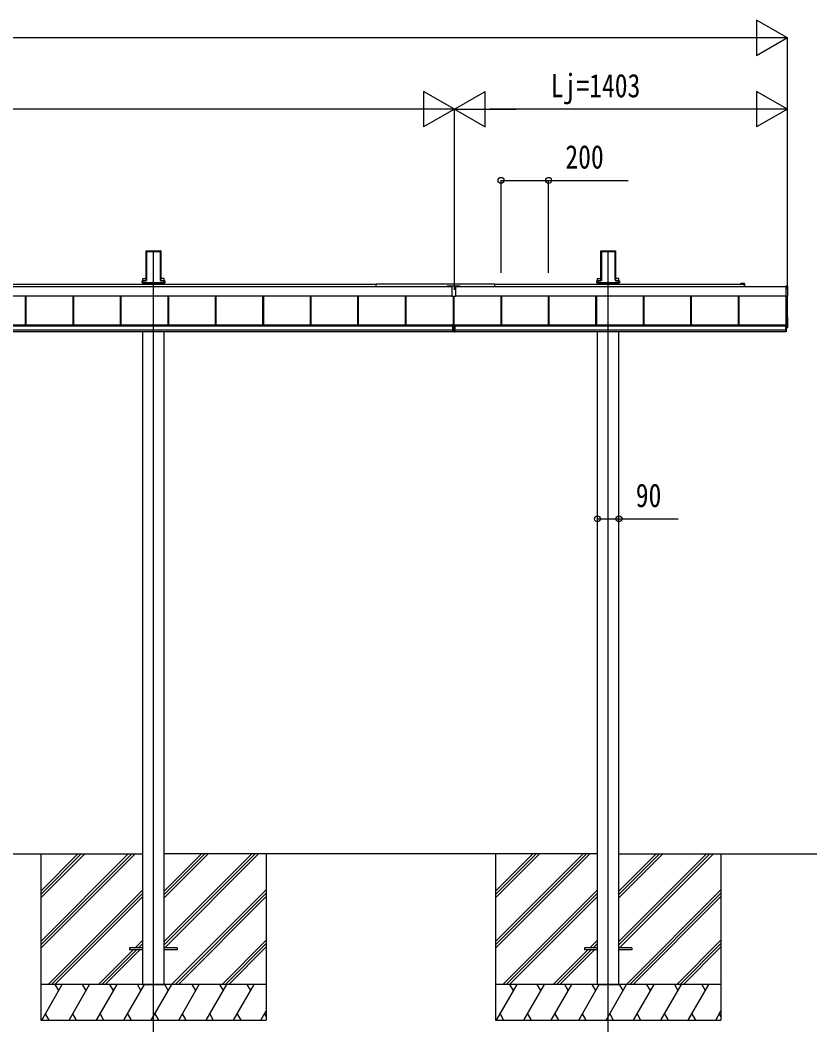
# Model space of a CAD drawing. Units: millimetres, scale not verified. Extents: x -12615 to 12615, y -8910 to 8910.
# Drawn here: x 373 to 3729, y -5940 to -1704 of the extents above; entities that cross this region are included whole.
import ezdxf
from ezdxf.enums import TextEntityAlignment as Align

# ---------------------------------------------------------------- set-up
doc = ezdxf.new("R2010")
doc.units = ezdxf.units.MM
doc.header["$LTSCALE"] = 50
for name, color, linetype in [('0-3_YKK_12', 2, 'Continuous'), ('0-4_YKK_13', 4, 'Continuous'), ('0-5_YKK_A1', 4, 'Continuous'), ('0-6_YKK_D', 6, 'Continuous')]:
    doc.layers.add(name, color=color, linetype=linetype)
doc.styles.add('ＭＳ ゴシック', font='')
doc.styles.get('ＭＳ ゴシック').set_extended_font_data('MS Gothic')

msp = doc.modelspace()

# ---------------------------------------------------------------- linework, layer by layer
at = {"layer": '0-3_YKK_12'}
for p, q in [((934.28, -5965), (934.28, -2676.41)), ((2850.28, -5965), (2850.28, -2676.41))]:
    msp.add_line(p, q, dxfattribs=at)
at = {"layer": '0-4_YKK_13'}
for p, q in [((1872.28, -2825.33), (1872.28, -2814.86)), ((1872.28, -2814.86), (2372.28, -2814.86)), ((2172.28, -2823.43), (2172.28, -2825.43)), ((2172.28, -2823.43), (2225.28, -2823.43)), ((2172.28, -2825.43), (2191.28, -2825.43)), ((2191.28, -2825.43), (2191.28, -2868.43)), ((2206.28, -2825.43), (2206.28, -2868.43)), ((2206.28, -2825.43), (2225.28, -2825.43)), ((2225.28, -2825.43), (2225.28, -2823.43)), ((2372.28, -2825.33), (2372.28, -2814.86)), ((2206.28, -2868.43), (2191.28, -2868.43))]:
    msp.add_line(p, q, dxfattribs=at)
at = {"layer": '0-5_YKK_A1'}
for p, q in [((903.03, -2681.76), (903.03, -2798.43)), ((903.39, -2675.91), (903.04, -2681.41)), ((903.83, -2676.38), (903.39, -2675.91)), ((903.89, -2675.44), (905.93, -2675.44)), ((903.89, -2675.44), (904.33, -2675.91)), ((903.9, -2792.38), (903.9, -2677.26)), ((904.4, -2676.94), (904.4, -2792.06)), ((906.24, -2675.77), (905.93, -2675.44)), ((906.24, -2675.77), (962.32, -2675.77)), ((906.78, -2678.91), (961.78, -2678.91)), ((906.78, -2800.27), (906.78, -2678.91)), ((962.32, -2675.77), (962.63, -2675.44)), ((962.63, -2675.44), (964.67, -2675.44)), ((964.15, -2792.06), (964.15, -2676.94)), ((964.23, -2675.91), (964.67, -2675.44)), ((964.65, -2677.26), (964.65, -2792.38)), ((965.16, -2675.91), (964.72, -2676.38)), ((965.16, -2675.91), (965.51, -2681.41)), ((965.53, -2681.76), (965.53, -2798.43)), ((2819.03, -2681.76), (2819.03, -2798.43)), ((2819.39, -2675.91), (2819.04, -2681.41)), ((2819.83, -2676.38), (2819.39, -2675.91)), ((2819.89, -2675.44), (2821.93, -2675.44)), ((2819.89, -2675.44), (2820.33, -2675.91)), ((2819.9, -2792.38), (2819.9, -2677.26)), ((2820.4, -2676.94), (2820.4, -2792.06)), ((2822.24, -2675.77), (2821.93, -2675.44)), ((2822.24, -2675.77), (2878.32, -2675.77)), ((2822.78, -2678.91), (2877.78, -2678.91)), ((2822.78, -2800.27), (2822.78, -2678.91)), ((2878.32, -2675.77), (2878.63, -2675.44)), ((2878.63, -2675.44), (2880.67, -2675.44)), ((2880.15, -2792.06), (2880.15, -2676.94)), ((2880.23, -2675.91), (2880.67, -2675.44)), ((2880.65, -2677.26), (2880.65, -2792.38)), ((2881.16, -2675.91), (2880.72, -2676.38)), ((2881.16, -2675.91), (2881.51, -2681.41)), ((2881.53, -2681.76), (2881.53, -2798.43)), ((889.08, -2792), (903.03, -2792)), ((889.08, -2801.34), (889.08, -2792)), ((903.44, -2800.95), (903.81, -2794.86)), ((904.31, -2794.89), (903.94, -2800.98)), ((964.62, -2800.98), (964.24, -2794.89)), ((964.74, -2794.86), (965.11, -2800.95)), ((979.48, -2792), (965.53, -2792)), ((979.48, -2801.34), (979.48, -2792)), ((2805.08, -2792), (2819.03, -2792)), ((2805.08, -2801.34), (2805.08, -2792)), ((2819.44, -2800.95), (2819.81, -2794.86)), ((2820.31, -2794.89), (2819.94, -2800.98)), ((2880.62, -2800.98), (2880.24, -2794.89)), ((2880.74, -2794.86), (2881.11, -2800.95)), ((2895.48, -2792), (2881.53, -2792)), ((2895.48, -2801.34), (2895.48, -2792)), ((-3601.22, -2825.33), (2172.28, -2825.33)), ((-3425.72, -2815.36), (1872.28, -2815.36)), ((886.4, -2809.68), (886.87, -2809.68)), ((886.41, -2809.18), (886.41, -2809.68)), ((886.87, -2809.18), (886.87, -2802.3)), ((888.87, -2809.18), (886.87, -2809.18)), ((886.87, -2809.18), (886.87, -2809.68)), ((888.87, -2809.68), (886.87, -2809.68)), ((886.9, -2801.34), (901.92, -2801.34)), ((888.87, -2802.39), (888.87, -2809.18)), ((902.44, -2802.39), (888.87, -2802.39)), ((888.87, -2809.18), (979.68, -2809.18)), ((888.87, -2809.18), (888.87, -2809.68)), ((888.87, -2809.68), (979.68, -2809.68)), ((889.08, -2815.36), (889.08, -2809.68)), ((889.28, -2809.68), (889.28, -2815.36)), ((890.28, -2809.34), (978.28, -2809.34)), ((903.01, -2798.79), (902.91, -2800.4)), ((965.54, -2798.79), (965.64, -2800.4)), ((966.11, -2801.89), (979.68, -2801.89)), ((979.68, -2802.39), (966.11, -2802.39)), ((966.63, -2801.34), (981.65, -2801.34)), ((979.28, -2809.68), (979.28, -2815.36)), ((979.48, -2815.36), (979.48, -2809.68)), ((979.68, -2801.89), (979.68, -2802.39)), ((979.68, -2809.18), (979.68, -2802.39)), ((981.68, -2809.18), (979.68, -2809.18)), ((981.68, -2809.68), (979.68, -2809.68)), ((979.69, -2809.18), (979.69, -2809.68)), ((981.68, -2802.3), (981.68, -2809.18)), ((981.68, -2809.18), (981.68, -2809.68)), ((982.15, -2809.68), (981.68, -2809.68)), ((982.15, -2809.18), (982.15, -2809.68)), ((2225.28, -2825.33), (3598.78, -2825.33)), ((2372.28, -2815.36), (3409.53, -2815.36)), ((2802.4, -2809.68), (2802.87, -2809.68)), ((2802.41, -2809.18), (2802.41, -2809.68)), ((2802.87, -2809.18), (2802.87, -2802.3)), ((2804.87, -2809.18), (2802.87, -2809.18)), ((2802.87, -2809.18), (2802.87, -2809.68)), ((2804.87, -2809.68), (2802.87, -2809.68)), ((2802.9, -2801.34), (2817.92, -2801.34)), ((2804.87, -2802.39), (2804.87, -2809.18)), ((2818.44, -2802.39), (2804.87, -2802.39)), ((2804.87, -2809.18), (2895.68, -2809.18)), ((2804.87, -2809.18), (2804.87, -2809.68)), ((2804.87, -2809.68), (2895.68, -2809.68)), ((2805.08, -2815.36), (2805.08, -2809.68)), ((2805.28, -2809.68), (2805.28, -2815.36)), ((2806.28, -2809.34), (2894.28, -2809.34)), ((2819.01, -2798.79), (2818.91, -2800.4)), ((2881.54, -2798.79), (2881.64, -2800.4)), ((2882.11, -2801.89), (2895.68, -2801.89)), ((2895.68, -2802.39), (2882.11, -2802.39)), ((2882.63, -2801.34), (2897.65, -2801.34)), ((2895.28, -2809.68), (2895.28, -2815.36)), ((2895.48, -2815.36), (2895.48, -2809.68)), ((2895.68, -2801.89), (2895.68, -2802.39)), ((2895.68, -2809.18), (2895.68, -2802.39)), ((2897.68, -2809.18), (2895.68, -2809.18)), ((2897.68, -2809.68), (2895.68, -2809.68)), ((2895.69, -2809.18), (2895.69, -2809.68)), ((2897.68, -2802.3), (2897.68, -2809.18)), ((2897.68, -2809.18), (2897.68, -2809.68)), ((2898.15, -2809.68), (2897.68, -2809.68)), ((2898.15, -2809.18), (2898.15, -2809.68)), ((3414.82, -2812.86), (3409.53, -2812.86)), ((3409.53, -2815.36), (3422.98, -2815.36)), ((3423.28, -2812.86), (3415.73, -2812.86)), ((3423.28, -2815.66), (3423.28, -2825.33)), ((3425.78, -2825.33), (3425.78, -2815.36)), ((3606.78, -2865.77), (3606.78, -2824.75)), ((-3601.22, -2865.27), (2191.28, -2865.27)), ((-3601.22, -2865.51), (2191.28, -2865.51)), ((395.78, -2987.7), (395.78, -2865.51)), ((398.38, -2987.7), (398.38, -2865.51)), ((398.78, -2987.7), (398.78, -2865.51)), ((595.78, -2987.7), (595.78, -2865.51)), ((598.38, -2987.7), (598.38, -2865.51)), ((598.78, -2987.7), (598.78, -2865.51)), ((795.78, -2987.7), (795.78, -2865.51)), ((798.38, -2987.7), (798.38, -2865.51)), ((798.78, -2987.7), (798.78, -2865.51)), ((995.78, -2987.7), (995.78, -2865.51)), ((998.38, -2987.7), (998.38, -2865.51)), ((998.78, -2987.7), (998.78, -2865.51)), ((1195.78, -2987.7), (1195.78, -2865.51)), ((1198.38, -2987.7), (1198.38, -2865.51)), ((1198.78, -2987.7), (1198.78, -2865.51)), ((1395.78, -2987.7), (1395.78, -2865.51)), ((1398.38, -2987.7), (1398.38, -2865.51)), ((1398.78, -2987.7), (1398.78, -2865.51)), ((1595.78, -2987.7), (1595.78, -2865.51)), ((1598.38, -2987.7), (1598.38, -2865.51)), ((1598.78, -2987.7), (1598.78, -2865.51)), ((1795.78, -2987.7), (1795.78, -2865.51)), ((1798.38, -2987.7), (1798.38, -2865.51)), ((1798.78, -2987.7), (1798.78, -2865.51)), ((1995.78, -2987.7), (1995.78, -2865.51)), ((1998.38, -2987.7), (1998.38, -2865.51)), ((1998.78, -2987.7), (1998.78, -2865.51)), ((2197.28, -2868.43), (2197.28, -2987.44)), ((2197.48, -2868.43), (2197.48, -2987.44)), ((2199.99, -2868.43), (2199.99, -2987.44)), ((2200.28, -2868.43), (2200.28, -2987.44)), ((2206.28, -2865.27), (3598.78, -2865.27)), ((2206.28, -2865.51), (3598.78, -2865.51)), ((2398.78, -2987.7), (2398.78, -2865.51)), ((2401.78, -2987.7), (2401.78, -2865.51)), ((2598.78, -2987.7), (2598.78, -2865.51)), ((2601.38, -2987.7), (2601.38, -2865.51)), ((2601.78, -2987.7), (2601.78, -2865.51)), ((2798.78, -2987.7), (2798.78, -2865.51)), ((2801.38, -2987.7), (2801.38, -2865.51)), ((2801.78, -2987.7), (2801.78, -2865.51)), ((2998.78, -2987.7), (2998.78, -2865.51)), ((3001.38, -2987.7), (3001.38, -2865.51)), ((3001.78, -2987.7), (3001.78, -2865.51)), ((3198.78, -2987.7), (3198.78, -2865.51)), ((3201.38, -2987.7), (3201.38, -2865.51)), ((3201.78, -2987.7), (3201.78, -2865.51)), ((3398.78, -2987.7), (3398.78, -2865.51)), ((3401.38, -2987.7), (3401.38, -2865.51)), ((3401.78, -2987.7), (3401.78, -2865.51)), ((3598.78, -2866.54), (3598.78, -2867.04)), ((3598.78, -2867.04), (3606.31, -2866.58)), ((3600.28, -3014.97), (3600.28, -2866.95)), ((3605.28, -2996.94), (3605.28, -2866.64)), ((3606.31, -2955.8), (3605.28, -2955.73)), ((3606.78, -2997.32), (3606.78, -2956.29)), ((-3599.22, -2987.7), (2193.78, -2987.7)), ((-3599.22, -2989.71), (2193.78, -2989.71)), ((-3599.22, -2991.51), (2193.78, -2991.51)), ((-3599.22, -2991.51), (2193.78, -2991.51)), ((2197.28, -2987.44), (2193.78, -2987.44)), ((2197.48, -2987.44), (2199.99, -2987.44)), ((2200.28, -2987.44), (2203.78, -2987.44)), ((2203.78, -2987.7), (3596.78, -2987.7)), ((2203.78, -2989.71), (3596.78, -2989.71)), ((2203.78, -2991.51), (3596.78, -2991.51)), ((2203.78, -2991.51), (3596.78, -2991.51)), ((3600.28, -2987.44), (3596.78, -2987.44)), ((3605.28, -2996.94), (3600.28, -2996.94)), ((3600.28, -2998.49), (3606.31, -2998.13)), ((-3599.22, -3008.48), (2193.78, -3008.48)), ((-3599.22, -3014.97), (2193.78, -3014.97)), ((889.08, -5765), (889.08, -3014.97)), ((979.48, -5765), (979.48, -3014.97)), ((2197.28, -3009.88), (2193.78, -3009.88)), ((2197.28, -3016.5), (2193.78, -3016.5)), ((2200.28, -3009.88), (2203.78, -3009.88)), ((2200.28, -3016.5), (2203.78, -3016.5)), ((2203.78, -3008.48), (3596.78, -3008.48)), ((2203.78, -3014.97), (3596.78, -3014.97)), ((2805.08, -5765), (2805.08, -3014.97)), ((2895.48, -5765), (2895.48, -3014.97)), ((3600.28, -3009.88), (3596.78, -3009.88)), ((3600.28, -3016.5), (3596.78, -3016.5)), ((-2294.52, -5215), (889.08, -5215)), ((459.28, -5215), (459.28, -5915)), ((459.28, -5584.18), (828.46, -5215)), ((459.28, -5598.32), (842.6, -5215)), ((459.28, -5612.46), (856.74, -5215)), ((459.28, -5400.33), (644.61, -5215)), ((459.28, -5386.19), (630.46, -5215)), ((459.28, -5372.05), (616.32, -5215)), ((979.48, -5584.48), (1348.96, -5215)), ((979.48, -5598.62), (1363.1, -5215)), ((979.48, -5400.63), (1165.11, -5215)), ((979.48, -5386.49), (1150.96, -5215)), ((979.48, -5372.35), (1136.82, -5215)), ((2805.08, -5215), (979.48, -5215)), ((981.74, -5610.5), (1377.24, -5215)), ((1409.28, -5215), (1409.28, -5915)), ((2375.28, -5215), (2375.28, -5915)), ((2375.28, -5584.18), (2744.46, -5215)), ((2375.28, -5598.32), (2758.6, -5215)), ((2375.28, -5612.46), (2772.74, -5215)), ((2375.28, -5400.33), (2560.61, -5215)), ((2375.28, -5386.19), (2546.46, -5215)), ((2375.28, -5372.05), (2532.32, -5215)), ((2895.48, -5215), (3729.47, -5215)), ((2895.48, -5584.48), (3264.96, -5215)), ((2895.48, -5598.62), (3279.1, -5215)), ((2895.48, -5400.63), (3081.11, -5215)), ((2895.48, -5386.49), (3066.96, -5215)), ((2895.48, -5372.35), (3052.82, -5215)), ((2897.74, -5610.5), (3293.24, -5215)), ((3325.28, -5215), (3325.28, -5915)), ((490.58, -5765), (889.08, -5366.51)), ((1011.08, -5765), (1409.28, -5366.81)), ((2406.58, -5765), (2805.08, -5366.51)), ((2927.08, -5765), (3325.28, -5366.81)), ((504.73, -5765), (889.08, -5380.65)), ((518.87, -5765), (889.08, -5394.8)), ((1025.23, -5765), (1409.28, -5380.95)), ((1039.37, -5765), (1409.28, -5395.1)), ((2420.73, -5765), (2805.08, -5380.65)), ((2434.87, -5765), (2805.08, -5394.8)), ((2941.23, -5765), (3325.28, -5380.95)), ((2955.37, -5765), (3325.28, -5395.1)), ((857.22, -5610.5), (889.08, -5578.64)), ((1223.22, -5765), (1409.28, -5578.94)), ((2773.22, -5610.5), (2805.08, -5578.64)), ((3139.22, -5765), (3325.28, -5578.94)), ((702.72, -5765), (848.22, -5619.5)), ((716.86, -5765), (862.36, -5619.5)), ((731, -5765), (876.5, -5619.5)), ((834.08, -5610.5), (834.08, -5619.5)), ((889.08, -5610.5), (834.08, -5610.5)), ((889.08, -5619.5), (834.08, -5619.5)), ((871.36, -5610.5), (889.08, -5592.78)), ((885.5, -5610.5), (889.08, -5606.93)), ((1034.08, -5610.5), (979.08, -5610.5)), ((1034.08, -5619.5), (979.08, -5619.5)), ((1034.08, -5610.5), (1034.08, -5619.5)), ((1237.36, -5765), (1409.28, -5593.08)), ((1251.5, -5765), (1409.28, -5607.23)), ((2618.72, -5765), (2764.22, -5619.5)), ((2632.86, -5765), (2778.36, -5619.5)), ((2647, -5765), (2792.5, -5619.5)), ((2750.08, -5610.5), (2750.08, -5619.5)), ((2805.08, -5610.5), (2750.08, -5610.5)), ((2805.08, -5619.5), (2750.08, -5619.5)), ((2787.36, -5610.5), (2805.08, -5592.78)), ((2801.5, -5610.5), (2805.08, -5606.93)), ((2950.08, -5610.5), (2895.08, -5610.5)), ((2950.08, -5619.5), (2895.08, -5619.5)), ((2950.08, -5610.5), (2950.08, -5619.5)), ((3153.36, -5765), (3325.28, -5593.08)), ((3167.5, -5765), (3325.28, -5607.23)), ((1409.28, -5765), (459.28, -5765)), ((463.55, -5915), (550.15, -5765)), ((535.15, -5790.98), (520.15, -5765)), ((579.02, -5915), (665.62, -5765)), ((650.62, -5790.98), (635.62, -5765)), ((694.49, -5915), (781.09, -5765)), ((766.09, -5790.98), (751.09, -5765)), ((809.96, -5915), (896.56, -5765)), ((881.56, -5790.98), (866.56, -5765)), ((889.08, -5765), (979.48, -5765)), ((925.43, -5915), (1012.03, -5765)), ((997.03, -5790.98), (982.03, -5765)), ((1040.9, -5915), (1127.51, -5765)), ((1112.5, -5790.98), (1097.5, -5765)), ((1156.37, -5915), (1242.98, -5765)), ((1212.97, -5765), (1227.98, -5790.98)), ((1271.84, -5915), (1358.45, -5765)), ((1328.44, -5765), (1343.44, -5790.98)), ((3325.28, -5765), (2375.28, -5765)), ((2379.55, -5915), (2466.15, -5765)), ((2451.15, -5790.98), (2436.15, -5765)), ((2495.02, -5915), (2581.62, -5765)), ((2566.62, -5790.98), (2551.62, -5765)), ((2610.49, -5915), (2697.09, -5765)), ((2682.09, -5790.98), (2667.09, -5765)), ((2725.96, -5915), (2812.56, -5765)), ((2797.56, -5790.98), (2782.56, -5765)), ((2805.08, -5765), (2895.48, -5765)), ((2841.43, -5915), (2928.03, -5765)), ((2913.03, -5790.98), (2898.03, -5765)), ((2956.9, -5915), (3043.51, -5765)), ((3028.5, -5790.98), (3013.5, -5765)), ((3072.37, -5915), (3158.98, -5765)), ((3128.97, -5765), (3143.98, -5790.98)), ((3187.84, -5915), (3274.45, -5765)), ((3244.44, -5765), (3259.44, -5790.98)), ((1387.31, -5915), (1409.28, -5876.96)), ((3303.31, -5915), (3325.28, -5876.96)), ((459.28, -5915), (1409.28, -5915)), ((478.55, -5889.02), (493.55, -5915)), ((594.02, -5889.02), (609.02, -5915)), ((709.49, -5889.02), (724.49, -5915)), ((824.96, -5889.02), (839.96, -5915)), ((940.43, -5889.02), (955.43, -5915)), ((1055.9, -5889.02), (1070.9, -5915)), ((1171.37, -5889.02), (1186.37, -5915)), ((1286.84, -5889.02), (1301.84, -5915)), ((1402.31, -5889.02), (1409.28, -5901.08)), ((2375.28, -5915), (3325.28, -5915)), ((2394.55, -5889.02), (2409.55, -5915)), ((2510.02, -5889.02), (2525.02, -5915)), ((2625.49, -5889.02), (2640.49, -5915)), ((2740.96, -5889.02), (2755.96, -5915)), ((2856.43, -5889.02), (2871.43, -5915)), ((2971.9, -5889.02), (2986.9, -5915)), ((3087.37, -5889.02), (3102.37, -5915)), ((3202.84, -5889.02), (3217.84, -5915)), ((3318.31, -5889.02), (3325.28, -5901.08))]:
    msp.add_line(p, q, dxfattribs=at)
for points in [[(886.4, -2801.83), (886.4, -2809.18), (886.87, -2809.18)], [(888.87, -2802.39), (888.87, -2801.89), (902.44, -2801.89)], [(982.15, -2801.83), (982.15, -2809.18), (981.68, -2809.18)], [(2802.4, -2801.83), (2802.4, -2809.18), (2802.87, -2809.18)], [(2804.87, -2802.39), (2804.87, -2801.89), (2818.44, -2801.89)], [(2898.15, -2801.83), (2898.15, -2809.18), (2897.68, -2809.18)], [(3606.31, -2824.25), (3598.78, -2823.79), (3598.78, -2824.29), (3598.78, -2866.54)], [(2193.78, -2987.44), (2193.78, -3009.88), (2193.78, -3016.5)], [(2194.28, -2987.44), (2194.28, -3009.88), (2194.28, -3016.5)], [(2197.28, -2987.44), (2197.28, -3009.88), (2197.28, -3016.5)], [(2200.28, -2987.44), (2200.28, -3009.88), (2200.28, -3016.5)], [(2203.28, -2987.44), (2203.28, -3009.88), (2203.28, -3016.5)], [(2203.78, -2987.44), (2203.78, -3009.88), (2203.78, -3016.5)], [(3596.78, -2987.44), (3596.78, -3009.88), (3596.78, -3016.5)], [(3597.28, -2987.44), (3597.28, -3009.88), (3597.28, -3016.5)], [(3600.28, -2987.44), (3600.28, -3009.88), (3600.28, -3016.5)]]:
    msp.add_lwpolyline(points, dxfattribs=at)
for centre, radius, start, end in [((887.37, -2802.3), 0.501, 90.24971, 179.75029), ((981.18, -2802.3), 0.501, 0.24971, 89.75029), ((2803.37, -2802.3), 0.501, 90.24971, 179.75029), ((2897.18, -2802.3), 0.501, 0.24971, 89.75029), ((3409.53, -2814.11), 1.25, 90, 270), ((3414.82, -2813.06), 0.2, 23.57818, 90), ((3415.28, -2812.86), 0.3, 203.57818, 336.42182), ((3415.73, -2813.06), 0.2, 90, 156.42182), ((3422.98, -2815.66), 0.3, 0, 90), ((3423.28, -2815.36), 2.5, 0, 90), ((3606.28, -2824.75), 0.497, 0.05228, 86.83056), ((3605.9, -2865.81), 0.873, 297.46207, 2.25858), ((3606.28, -2956.29), 0.497, 0.05228, 86.83056), ((3605.9, -2997.35), 0.873, 297.46207, 2.25858)]:
    msp.add_arc(centre, radius, start, end, dxfattribs=at)
for centre, major_axis, ratio, start_param, end_param in [((903.07, -2681.41), (0.031, 0.5), 0.061627, 1.5746234, 2.3600215), ((903.89, -2675.95), (0.346, -0.364), 0.996462, 2.3838095, 3.8892836), ((903.6, -2679.41), (0.22, 3.04), 0.070684, 5.5043854, 6.2286971), ((904.1, -2679.44), (0.22, 3.54), 0.060877, 5.5025319, 6.2268436), ((964.45, -2679.44), (-0.22, 3.54), 0.060877, 0.0563417, 0.7806534), ((964.95, -2679.41), (-0.22, 3.04), 0.070684, 0.0544883, 0.7787999), ((964.66, -2675.95), (-0.346, -0.364), 0.996462, 2.3939017, 3.8993758), ((965.48, -2681.41), (-0.031, 0.5), 0.061627, 3.9231638, 4.7085619), ((2819.07, -2681.41), (0.031, 0.5), 0.061627, 1.5746234, 2.3600215), ((2819.89, -2675.95), (0.346, -0.364), 0.996462, 2.3838095, 3.8892836), ((2819.6, -2679.41), (0.22, 3.04), 0.070684, 5.5043854, 6.2286971), ((2820.1, -2679.44), (0.22, 3.54), 0.060877, 5.5025319, 6.2268436), ((2880.45, -2679.44), (-0.22, 3.54), 0.060877, 0.0563417, 0.7806534), ((2880.95, -2679.41), (-0.22, 3.04), 0.070684, 0.0544883, 0.7787999), ((2880.66, -2675.95), (-0.346, -0.364), 0.996462, 2.3939017, 3.8993758), ((2881.48, -2681.41), (-0.031, 0.5), 0.061627, 3.9231638, 4.7085619), ((903.6, -2794.86), (0.22, 3.5), 0.061627, 4.716216, 5.5016142), ((904.1, -2794.89), (0.22, 4), 0.053972, 4.7153191, 5.5007173), ((964.46, -2794.89), (-0.22, 4), 0.053972, 0.782468, 1.5678662), ((964.95, -2794.86), (-0.22, 3.5), 0.061627, 0.7815711, 1.5669693), ((2819.6, -2794.86), (0.22, 3.5), 0.061627, 4.716216, 5.5016142), ((2820.1, -2794.89), (0.22, 4), 0.053972, 4.7153191, 5.5007173), ((2880.46, -2794.89), (-0.22, 4), 0.053972, 0.782468, 1.5678662), ((2880.95, -2794.86), (-0.22, 3.5), 0.061627, 0.7815711, 1.5669693), ((886.91, -2801.84), (0.355, -0.355), 0.99628, 2.358058, 3.9251274), ((888.87, -2802.3), (2, 0), 0.045872, 3.2026792, 4.712389), ((888.87, -2801.8), (1.5, 0), 0.061163, 3.2026792, 4.712389), ((901.91, -2800.33), (0.691, -0.728), 0.996462, 5.5254021, 7.0308762), ((902.44, -2800.88), (-0.693, 0.73), 0.992955, 2.3838095, 3.8892836), ((902.44, -2800.88), (1.04, -1.09), 0.996462, 5.5254021, 7.0308762), ((902.98, -2798.79), (0.031, 0.5), 0.061627, 4.716216, 5.5016142), ((966.12, -2800.88), (-1.04, -1.09), 0.996462, 5.5354944, 7.0409685), ((966.12, -2800.88), (0.693, 0.73), 0.992955, 2.3939017, 3.8993758), ((965.57, -2798.79), (-0.031, 0.5), 0.061627, 0.7815711, 1.5669693), ((966.64, -2800.33), (-0.691, -0.728), 0.996462, 5.5354944, 7.0409685), ((979.68, -2801.8), (1.5, 0), 0.061163, 4.712389, 6.2220988), ((979.68, -2802.3), (2, 0), 0.045872, 4.712389, 6.2220988), ((981.65, -2801.84), (-0.355, -0.355), 0.99628, 2.358058, 3.9251274), ((2802.91, -2801.84), (0.355, -0.355), 0.99628, 2.358058, 3.9251274), ((2804.87, -2802.3), (2, 0), 0.045872, 3.2026792, 4.712389), ((2804.87, -2801.8), (1.5, 0), 0.061163, 3.2026792, 4.712389), ((2817.91, -2800.33), (0.691, -0.728), 0.996462, 5.5254021, 7.0308762), ((2818.44, -2800.88), (-0.693, 0.73), 0.992955, 2.3838095, 3.8892836), ((2818.44, -2800.88), (1.04, -1.09), 0.996462, 5.5254021, 7.0308762), ((2818.98, -2798.79), (0.031, 0.5), 0.061627, 4.716216, 5.5016142), ((2882.12, -2800.88), (-1.04, -1.09), 0.996462, 5.5354944, 7.0409685), ((2882.12, -2800.88), (0.693, 0.73), 0.992955, 2.3939017, 3.8993758), ((2881.57, -2798.79), (-0.031, 0.5), 0.061627, 0.7815711, 1.5669693), ((2882.64, -2800.33), (-0.691, -0.728), 0.996462, 5.5354944, 7.0409685), ((2895.68, -2801.8), (1.5, 0), 0.061163, 4.712389, 6.2220988), ((2895.68, -2802.3), (2, 0), 0.045872, 4.712389, 6.2220988), ((2897.65, -2801.84), (-0.355, -0.355), 0.99628, 2.358058, 3.9251274)]:
    msp.add_ellipse(centre, major_axis=major_axis, ratio=ratio, start_param=start_param, end_param=end_param, dxfattribs=at)
at = {"layer": '0-6_YKK_D'}
for p, q in [((3605.28, -1778.91), (3475.37, -1703.91)), ((3475.37, -1703.91), (3475.37, -1853.91)), ((3455.28, -1778.91), (-3457.72, -1778.91)), ((3605.28, -1778.91), (3345.47, -1778.91)), ((3605.28, -1778.91), (3475.37, -1853.91)), ((3605.28, -2839.08), (3605.28, -1777.91)), ((2202.28, -2078.91), (2072.37, -2003.91)), ((2072.37, -2003.91), (2072.37, -2153.91)), ((2202.28, -2078.91), (2332.18, -2003.91)), ((2332.18, -2153.91), (2332.18, -2003.91)), ((3605.28, -2078.91), (3475.37, -2003.91)), ((3475.37, -2003.91), (3475.37, -2153.91)), ((2052.28, -2078.91), (-3457.72, -2078.91)), ((2202.28, -2078.91), (1942.47, -2078.91)), ((2202.28, -2078.91), (2072.37, -2153.91)), ((2202.28, -2823.88), (2202.28, -2077.91)), ((2202.28, -2840.08), (2202.28, -2077.91)), ((2202.28, -2078.91), (2332.18, -2153.91)), ((2202.28, -2078.91), (2462.08, -2078.91)), ((3455.28, -2078.91), (2352.28, -2078.91)), ((3605.28, -2078.91), (3345.47, -2078.91)), ((3605.28, -2078.91), (3475.37, -2153.91)), ((3605.28, -2824.93), (3605.28, -2077.91)), ((2398.78, -2768.59), (2398.78, -2377.91)), ((2598.78, -2768.59), (2598.78, -2377.91))]:
    msp.add_line(p, q, dxfattribs=at)
for points in [[(2398.78, -2378.91), (2598.78, -2378.91), (2934.58, -2378.91)], [(2805.08, -3804.37), (2895.48, -3804.37), (3144.88, -3804.37)]]:
    msp.add_lwpolyline(points, dxfattribs=at)
for centre in [(2398.78, -2378.91), (2598.78, -2378.91), (2805.08, -3804.37), (2895.48, -3804.37)]:
    msp.add_circle(centre, 12.75, dxfattribs=at)

# ---------------------------------------------------------------- texts
at = {"layer": '0-6_YKK_D', "style": 'ＭＳ ゴシック', "width": 0.8}
for s, p in [('Lj=1403', (2608.58, -2058.91)), ('200', (2669.78, -2358.91)), ('90', (2966.48, -3784.37))]:
    msp.add_text(s, height=98.97, dxfattribs=at).set_placement(p, align=Align.BOTTOM_LEFT)

doc.saveas('drawing.dxf')
